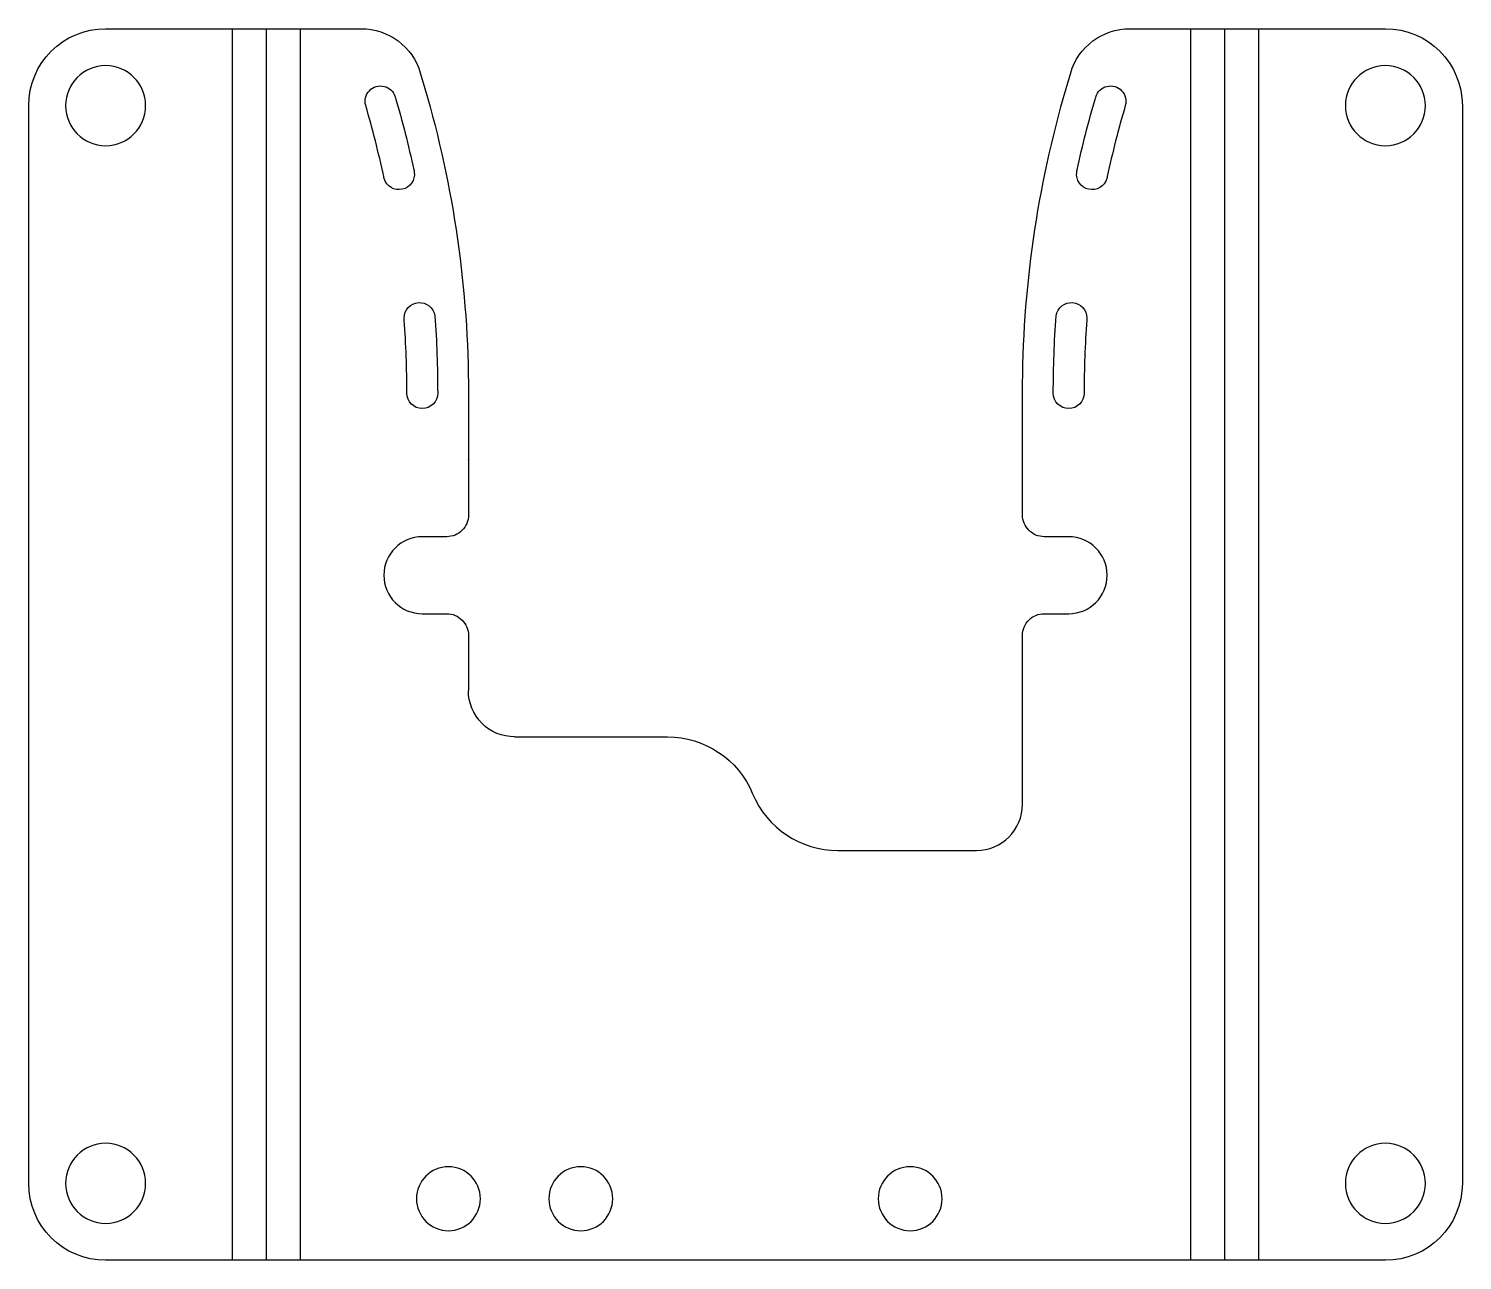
# Model space of a CAD drawing. Header units: millimetres. Extents: x -2.5 to 44.1, y 0 to 40.
import ezdxf

# ---------------------------------------------------------------- set-up
doc = ezdxf.new("R2010")
doc.units = ezdxf.units.MM

msp = doc.modelspace()

# ---------------------------------------------------------------- linework, layer by layer
at = {"layer": 'BEND'}
for p, q in [((5.218, 40), (5.218, 0)), ((36.357, 0), (36.357, 40))]:
    msp.add_line(p, q, dxfattribs=at)
at = {"layer": 'BEND_EXTENT'}
for p, q in [((4.117, 0), (4.117, 40)), ((6.319, 40), (6.319, 0)), ((35.255, 0), (35.255, 40)), ((37.458, 40), (37.458, 0))]:
    msp.add_line(p, q, dxfattribs=at)
at = {"layer": 'INTERIOR_PROFILES', "extrusion": (0, 0, -1)}
for centre, radius in [((0, 37.5), 1.3), ((-41.575, 37.5), 1.3), ((0, 2.5), 1.3), ((-41.575, 2.5), 1.3), ((-11.137, 2), 1.038), ((-15.437, 2), 1.038), ((-26.137, 2), 1.038)]:
    msp.add_circle(centre, radius, dxfattribs=at)
for centre, radius, start, end in [((-8.93, 37.641), 0.5, -16.3023, 163.6977), ((-32.645, 37.641), 0.5, 16.3023, 196.3023), ((-9.53, 35.273), 0.501, 171.8489, 343.8389), ((-32.044, 35.273), 0.501, -163.8386, 8.1508), ((-10.199, 30.604), 0.501, -0.1341, 171.8415), ((-31.376, 30.604), 0.501, 8.1585, 180.1273), ((-10.287, 28.163), 0.5, -180, 0), ((-31.287, 28.163), 0.5, -180, 0)]:
    msp.add_arc(centre, radius, start, end, dxfattribs=at)
at = {"layer": 'INTERIOR_PROFILES'}
for points in [[(9.41, 37.781), (9.639, 36.999), (9.839, 36.209), (10.012, 35.413)], [(31.563, 35.413), (31.735, 36.209), (31.936, 36.999), (32.165, 37.781)], [(9.034, 35.202), (8.867, 35.975), (8.672, 36.741), (8.45, 37.501)], [(33.125, 37.501), (32.903, 36.741), (32.708, 35.975), (32.541, 35.202)], [(10.012, 35.413), (10.017, 35.39), (10.022, 35.367), (10.026, 35.344)], [(31.548, 35.344), (31.553, 35.367), (31.558, 35.39), (31.563, 35.413)], [(9.049, 35.134), (9.044, 35.156), (9.039, 35.179), (9.034, 35.202)], [(32.541, 35.202), (32.536, 35.179), (32.531, 35.156), (32.526, 35.134)], [(9.703, 30.533), (9.701, 30.556), (9.7, 30.58), (9.698, 30.603)], [(9.787, 28.163), (9.787, 28.954), (9.759, 29.745), (9.703, 30.533)], [(10.695, 30.675), (10.757, 29.84), (10.787, 29.002), (10.787, 28.163)], [(30.787, 28.163), (30.787, 29.002), (30.818, 29.84), (30.88, 30.675)], [(31.872, 30.533), (31.816, 29.745), (31.787, 28.954), (31.787, 28.163)], [(31.877, 30.603), (31.875, 30.58), (31.874, 30.556), (31.872, 30.533)]]:
    msp.add_open_spline(points, degree=3, dxfattribs=at)
at = {"layer": 'OUTER_PROFILES'}
for p, q in [((0, 40), (8.304, 40)), ((33.271, 40), (41.575, 40)), ((10.223, 38.561), (10.37, 38.062)), ((31.205, 38.062), (31.351, 38.561)), ((-2.5, 2.5), (-2.5, 37.5)), ((44.075, 37.5), (44.075, 2.5)), ((11.787, 28.163), (11.787, 26.007)), ((29.787, 26), (29.787, 28.163)), ((11.787, 25.993), (11.787, 24.207)), ((29.787, 24.207), (29.787, 25.993)), ((11.08, 23.5), (10.287, 23.5)), ((31.287, 23.5), (30.494, 23.5)), ((10.287, 21), (11.08, 21)), ((30.494, 21), (31.287, 21)), ((11.787, 20.293), (11.787, 18.507)), ((29.787, 18.5), (29.787, 20.293)), ((29.787, 14.81), (29.787, 18.5)), ((13.287, 17), (18.25, 17)), ((23.787, 13.31), (28.287, 13.31)), ((41.575, 0), (0, 0))]:
    msp.add_line(p, q, dxfattribs=at)
at = {"layer": 'OUTER_PROFILES', "extrusion": (0, 0, -1)}
for centre, radius, start, end in [((0, 37.5), 2.5, 0, 90), ((-8.304, 38), 2, 90, 163.6977), ((-33.271, 38), 2, 16.3023, 90), ((-41.575, 37.5), 2.5, 90, 180), ((-13.287, 26), 1.5, -0.2832, 0.2832), ((-28.287, 26), 1.5, 180, 180.283), ((-13.287, 18.5), 1.5, -90, 0.2832), ((-18.25, 14), 3, 90, 157.3562), ((0, 2.5), 2.5, -90, 0), ((-41.575, 2.5), 2.5, 180, 270)]:
    msp.add_arc(centre, radius, start, end, dxfattribs=at)
at = {"layer": 'OUTER_PROFILES'}
for centre, radius, start, end in [((10.287, 22.25), 1.25, 90, 270), ((31.287, 22.25), 1.25, -90, 90), ((23.787, 16.31), 3, 202.6438, 270), ((28.287, 14.81), 1.5, 270, 360)]:
    msp.add_arc(centre, radius, start, end, dxfattribs=at)
for points, knots in [([(10.37, 38.062), (10.839, 36.456), (11.194, 34.819), (11.668, 31.507), (11.787, 29.836), (11.787, 28.163)], [0, 0, 0, 0, 0.501902, 0.501902, 1.003804, 1.003804, 1.003804, 1.003804]), ([(29.787, 28.163), (29.787, 29.836), (29.906, 31.507), (30.381, 34.819), (30.736, 36.456), (31.205, 38.062)], [0, 0, 0, 0, 0.501902, 0.501902, 1.003804, 1.003804, 1.003804, 1.003804]), ([(11.787, 24.207), (11.787, 24.114), (11.769, 24.021), (11.697, 23.848), (11.643, 23.769), (11.511, 23.639), (11.434, 23.588), (11.265, 23.518), (11.173, 23.5), (11.08, 23.5)], [0, 0, 0, 0, 0.0280098, 0.0280098, 0.0563604, 0.0563604, 0.0836161, 0.0836161, 0.1114279, 0.1114279, 0.1114279, 0.1114279]), ([(30.494, 23.5), (30.401, 23.5), (30.309, 23.518), (30.135, 23.591), (30.056, 23.644), (29.926, 23.776), (29.876, 23.853), (29.806, 24.023), (29.787, 24.114), (29.787, 24.207)], [0, 0, 0, 0, 0.0280098, 0.0280098, 0.0563604, 0.0563604, 0.0836162, 0.0836162, 0.1114279, 0.1114279, 0.1114279, 0.1114279]), ([(11.08, 21), (11.174, 21), (11.266, 20.982), (11.44, 20.909), (11.519, 20.856), (11.648, 20.724), (11.699, 20.647), (11.769, 20.477), (11.787, 20.386), (11.787, 20.293)], [0, 0, 0, 0, 0.0280098, 0.0280098, 0.0563604, 0.0563604, 0.0836161, 0.0836161, 0.1114279, 0.1114279, 0.1114279, 0.1114279]), ([(29.787, 20.293), (29.787, 20.386), (29.806, 20.479), (29.878, 20.652), (29.932, 20.731), (30.064, 20.861), (30.14, 20.912), (30.31, 20.982), (30.402, 21), (30.494, 21)], [0, 0, 0, 0, 0.0280098, 0.0280098, 0.0563603, 0.0563603, 0.083616, 0.083616, 0.1114279, 0.1114279, 0.1114279, 0.1114279])]:
    msp.add_open_spline(points, degree=3, knots=knots, dxfattribs=at)

doc.saveas('drawing.dxf')
